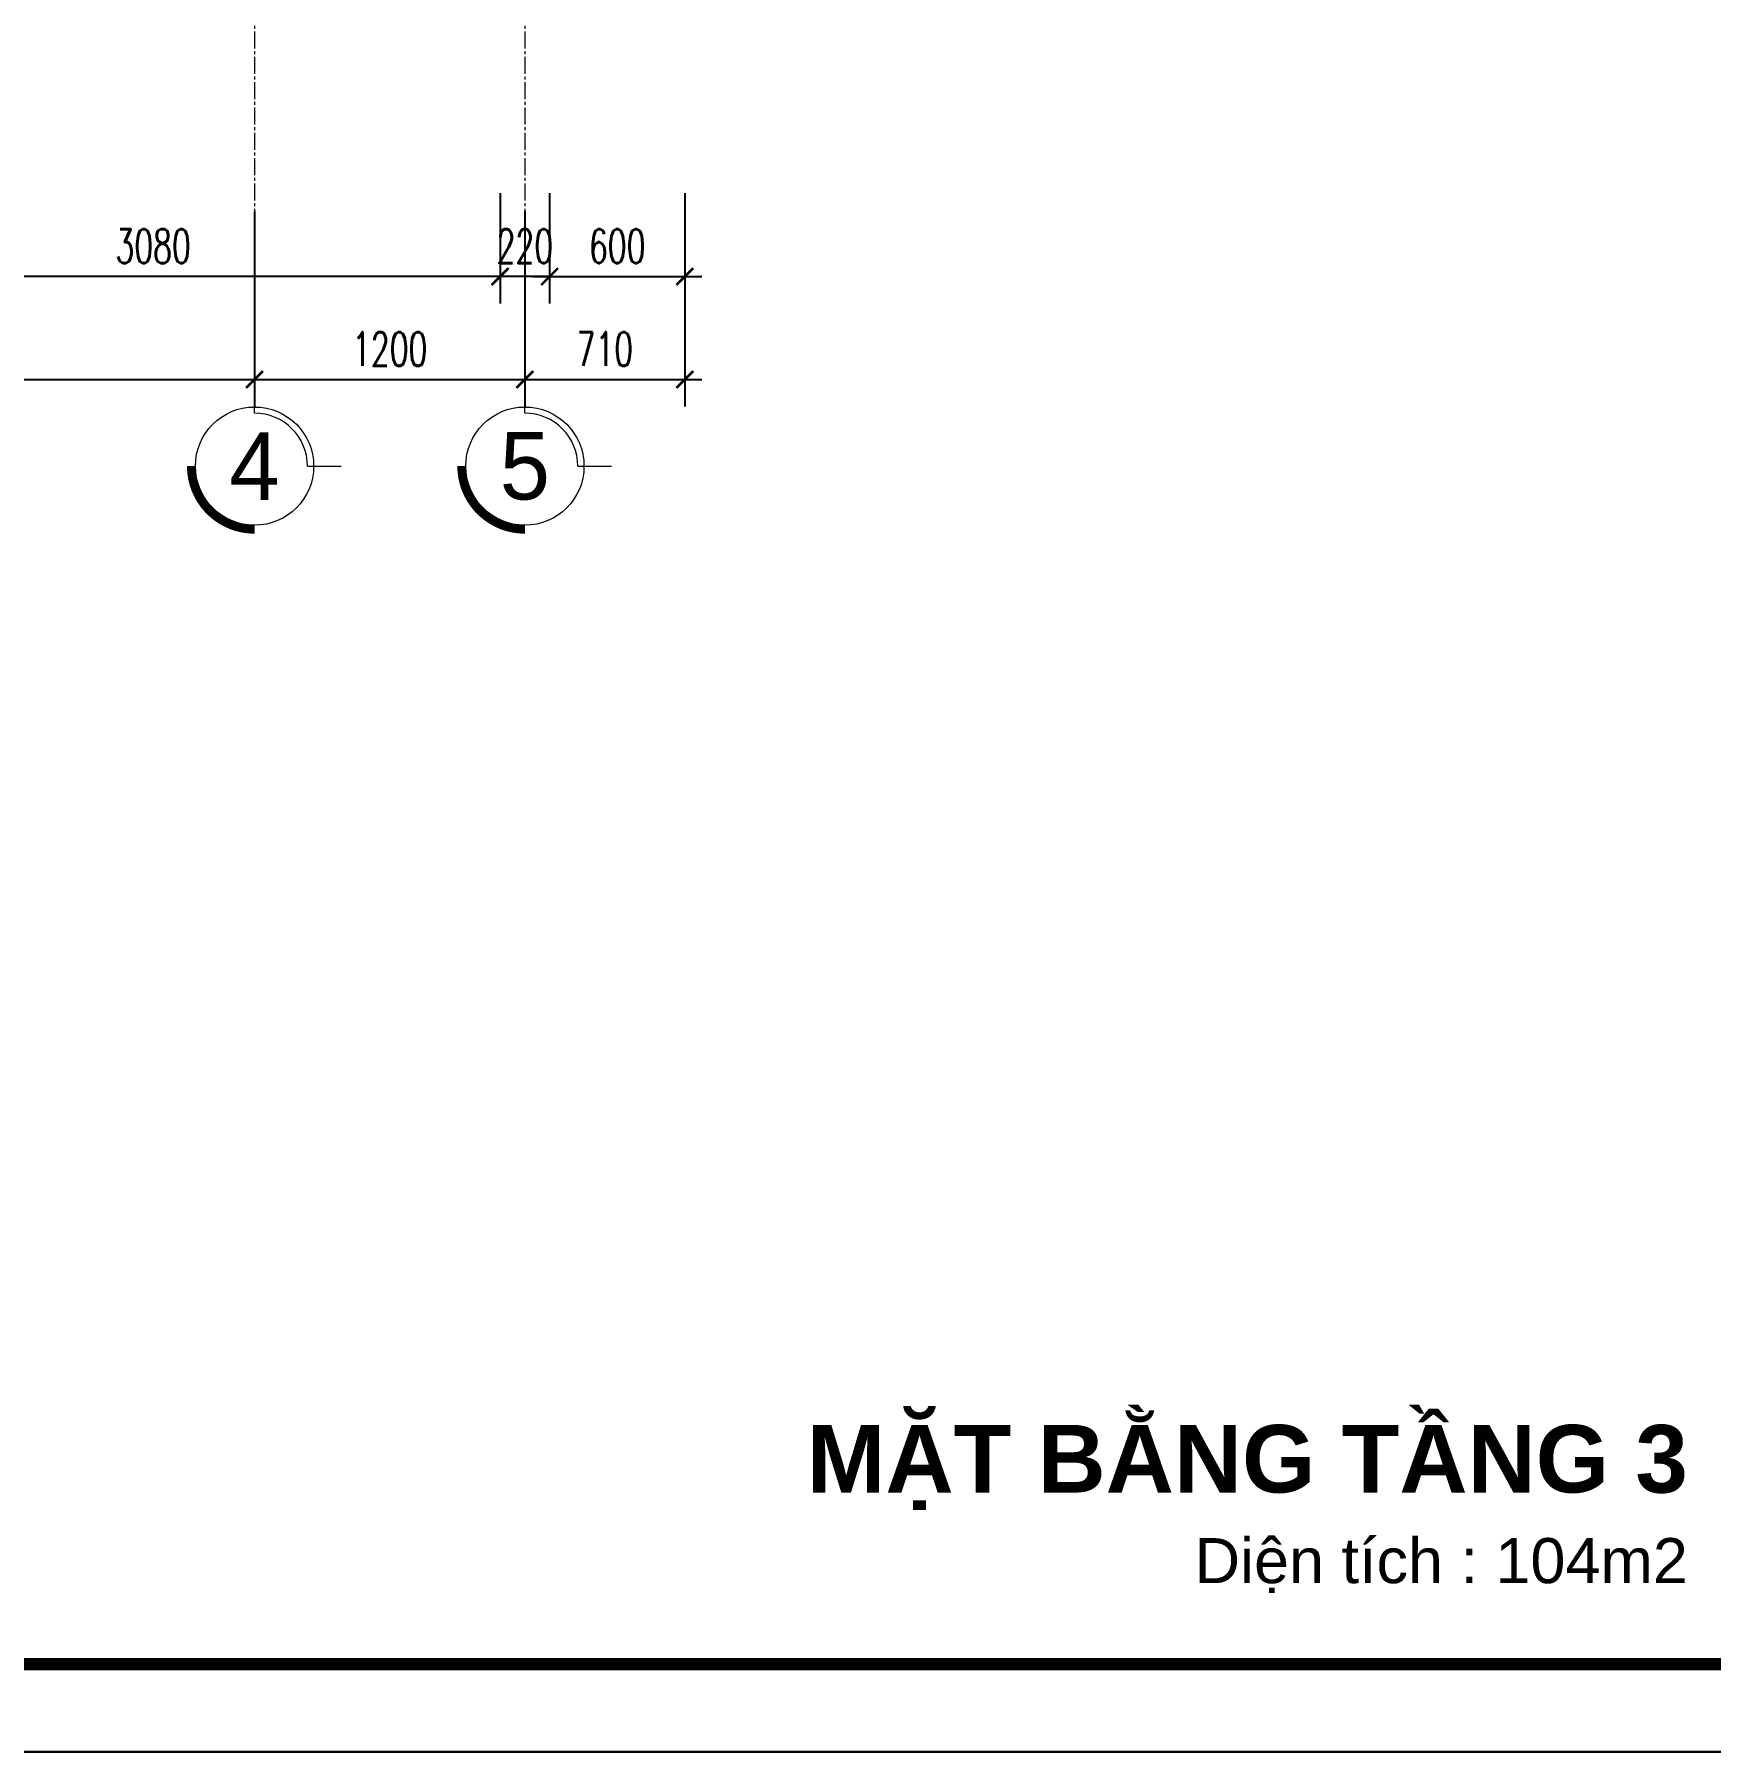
# Model space of a CAD drawing. Header units: millimetres. Extents: x -229618 to 2906, y -178063 to 96806.
# Drawn here: x -197630 to -190189, y -88822 to -81198 of the extents above; entities that cross this region are included whole.
import ezdxf
from ezdxf.enums import TextEntityAlignment as Align

# ---------------------------------------------------------------- set-up
doc = ezdxf.new("R2010")
doc.units = ezdxf.units.MM
doc.header["$LTSCALE"] = 200
doc.header["$MEASUREMENT"] = 0
doc.header["$PDMODE"] = 3
doc.header["$PDSIZE"] = 50
doc.linetypes.add('CENTER2', pattern=[1.125, 0.75, -0.125, 0.125, -0.125])
doc.layers.get('0').update_dxf_attribs({"color": 95, "linetype": 'CONTINUOUS'})
doc.layers.get('DEFPOINTS').update_dxf_attribs({"linetype": 'CONTINUOUS'})
for name, color, linetype in [('DIM', 251, 'CONTINUOUS'), ('KHUNGTEN', 7, 'CONTINUOUS'), ('MANH', 9, 'CONTINUOUS'), ('TEXT', 33, 'CONTINUOUS')]:
    doc.layers.add(name, color=color, linetype=linetype)
doc.layers.add('in', color=203, linetype='CONTINUOUS', lineweight=5, plot=False)
doc.layers.add('thay', color=7, linetype='CONTINUOUS', lineweight=18)
doc.layers.add('tim', color=18, linetype='CENTER2', lineweight=9)
doc.styles.add('Aria H B iso', font='Vharialb_0.ttf')
doc.styles.add('Aria H iso', font='Vharial_0.ttf')
doc.styles.add('Arial iso', font='vnarial_0.ttf')
doc.styles.add('dam', font='Vhavanb_0.ttf', dxfattribs={"width": 0.9, "height": 450})
doc.styles.add('Scale', font='vnsimli.shx', dxfattribs={"width": 0.65, "bigfont": 'bigfont.shx'})
doc.dimstyles.new('Scale', dxfattribs={"dimscale": 75, "dimtxt": 2, "dimasz": 1, "dimexe": 1.6, "dimexo": 0, "dimgap": 0.8, "dimtad": 1, "dimdec": 0, "dimzin": 0, "dimdsep": 46, "dimtxsty": 'Scale', "dimblk": 'ARCHTICK', "dimcen": 0.1, "dimdle": 1, "dimclrd": 256, "dimclre": 256, "dimclrt": 3, "dimadec": 0, "dimazin": 0, "dimtfac": 1, "dimtdec": 0, "dimtix": 1, "dimtmove": 2, "dimatfit": 3, "dimldrblk": 'ARCHTICK', "dimfxl": 0, "dimtolj": 1, "dimtzin": 0, "dimarcsym": 0})

# ---------------------------------------------------------------- blocks, each defined once
blk = doc.blocks.new('KhungA3')
at = {"layer": 'DEFPOINTS', "color": 8}
blk.add_lwpolyline([(-3.74, 3.81), (416.31, 3.81), (416.31, 300.81), (-3.74, 300.81)], close=True, dxfattribs=at)
at = {"layer": 'KHUNGTEN', "color": 4, "const_width": 0.724}
blk.add_lwpolyline([(7.54, 8.99), (411.13, 8.99), (411.13, 295.64), (7.54, 295.64)], close=True, dxfattribs=at)
blk = doc.blocks.new('_ArchTick')
at = {"color": 0, "linetype": 'ByBlock', "const_width": 0.15}
blk.add_lwpolyline([(-0.5, -0.5), (0.5, 0.5)], dxfattribs=at)
blk = doc.blocks.new('*D1770')
at = {"layer": 'DEFPOINTS', "color": 0, "linetype": 'Continuous'}
for p in [(-200853, -81984.3), (-196653, -81984.3), (-196653, -82730.2)]:
    blk.add_point(p, dxfattribs=at)
at = {"layer": 'DIM', "linetype": 'Continuous', "lineweight": -2}
for p, q in [((-200853, -81984.3), (-200853, -82850.2)), ((-196653, -81984.3), (-196653, -82850.2)), ((-200928, -82730.2), (-196578, -82730.2))]:
    blk.add_line(p, q, dxfattribs=at)
at = {"layer": 'DIM', "linetype": 'Continuous', "lineweight": -2, "xscale": 75, "yscale": 75, "zscale": 75, "rotation": 180}
blk.add_blockref('_ArchTick', (-200853, -82730.2), dxfattribs=at)
at = {"layer": 'DIM', "linetype": 'Continuous', "lineweight": -2, "xscale": 75, "yscale": 75, "zscale": 75}
blk.add_blockref('_ArchTick', (-196653, -82730.2), dxfattribs=at)
at = {"layer": 'DIM', "color": 3, "linetype": 'Continuous', "insert": (-198753, -82595.2), "char_height": 150, "attachment_point": 5, "style": 'Scale'}
blk.add_mtext('\\A1;4200', dxfattribs=at)
blk = doc.blocks.new('*D1771')
at = {"layer": 'DEFPOINTS', "color": 0, "linetype": 'Continuous'}
for p in [(-196653, -81984.3), (-195453, -81984.3), (-195453, -82730.2)]:
    blk.add_point(p, dxfattribs=at)
at = {"layer": 'DIM', "linetype": 'Continuous', "lineweight": -2}
for p, q in [((-196653, -81984.3), (-196653, -82850.2)), ((-195453, -81984.3), (-195453, -82850.2)), ((-196728, -82730.2), (-195378, -82730.2))]:
    blk.add_line(p, q, dxfattribs=at)
at = {"layer": 'DIM', "linetype": 'Continuous', "lineweight": -2, "xscale": 75, "yscale": 75, "zscale": 75, "rotation": 180}
blk.add_blockref('_ArchTick', (-196653, -82730.2), dxfattribs=at)
at = {"layer": 'DIM', "linetype": 'Continuous', "lineweight": -2, "xscale": 75, "yscale": 75, "zscale": 75}
blk.add_blockref('_ArchTick', (-195453, -82730.2), dxfattribs=at)
at = {"layer": 'DIM', "color": 3, "linetype": 'Continuous', "insert": (-196053, -82595.2), "char_height": 150, "attachment_point": 5, "style": 'Scale'}
blk.add_mtext('\\A1;1200', dxfattribs=at)
blk = doc.blocks.new('tr')
at = {"layer": 'thay', "ltscale": 600}
for p, q in [((0, -200), (0, 0)), ((313, -513), (513, -513))]:
    blk.add_line(p, q, dxfattribs=at)
at = {"layer": 'thay', "ltscale": 600, "const_width": 50}
blk.add_lwpolyline([(-375, -513, 0.414214), (0, -888, 0.414214)], format="xyb", dxfattribs=at)
at = {"layer": 'thay', "ltscale": 600}
blk.add_circle((0, -513), 350, dxfattribs=at)
blk.add_arc((0, -513), 313, 0, 90, dxfattribs=at)
at = {"layer": 'TEXT', "linetype": 'Continuous', "style": 'Aria H iso'}
blk.add_attdef('A', text='', height=350, dxfattribs=at).set_placement((0, -671), align=Align.CENTER)
blk = doc.blocks.new('*D1909')
at = {"layer": 'DEFPOINTS', "color": 0, "linetype": 'Continuous'}
for p in [(-195563, -81903.3), (-195343, -81903.3), (-195563, -82273.4)]:
    blk.add_point(p, dxfattribs=at)
at = {"layer": 'DIM', "linetype": 'Continuous', "lineweight": -2}
for p, q in [((-195563, -81903.3), (-195563, -82393.4)), ((-195343, -81903.3), (-195343, -82393.4)), ((-195563, -82273.4), (-195638, -82273.4)), ((-195343, -82273.4), (-195563, -82273.4)), ((-195343, -82273.4), (-195268, -82273.4))]:
    blk.add_line(p, q, dxfattribs=at)
at = {"layer": 'DIM', "linetype": 'Continuous', "lineweight": -2, "xscale": 75, "yscale": 75, "zscale": 75}
blk.add_blockref('_ArchTick', (-195563, -82273.4), dxfattribs=at)
at = {"layer": 'DIM', "linetype": 'Continuous', "lineweight": -2, "xscale": 75, "yscale": 75, "zscale": 75, "rotation": 180}
blk.add_blockref('_ArchTick', (-195343, -82273.4), dxfattribs=at)
at = {"layer": 'DIM', "color": 3, "linetype": 'Continuous', "insert": (-195453, -82138.4), "char_height": 150, "attachment_point": 5, "style": 'Scale'}
blk.add_mtext('\\A1;220', dxfattribs=at)
blk = doc.blocks.new('*D1910')
at = {"layer": 'DEFPOINTS', "color": 0, "linetype": 'Continuous'}
for p in [(-198643, -81903.3), (-195563, -81903.3), (-198643, -82273.4)]:
    blk.add_point(p, dxfattribs=at)
at = {"layer": 'DIM', "linetype": 'Continuous', "lineweight": -2}
for p, q in [((-198643, -81903.3), (-198643, -82393.4)), ((-195563, -81903.3), (-195563, -82393.4)), ((-195488, -82273.4), (-198718, -82273.4))]:
    blk.add_line(p, q, dxfattribs=at)
at = {"layer": 'DIM', "linetype": 'Continuous', "lineweight": -2, "xscale": 75, "yscale": 75, "zscale": 75, "rotation": 180}
blk.add_blockref('_ArchTick', (-198643, -82273.4), dxfattribs=at)
at = {"layer": 'DIM', "linetype": 'Continuous', "lineweight": -2, "xscale": 75, "yscale": 75, "zscale": 75}
blk.add_blockref('_ArchTick', (-195563, -82273.4), dxfattribs=at)
at = {"layer": 'DIM', "color": 3, "linetype": 'Continuous', "insert": (-197103, -82138.4), "char_height": 150, "attachment_point": 5, "style": 'Scale'}
blk.add_mtext('\\A1;3080', dxfattribs=at)
blk = doc.blocks.new('*D1935')
at = {"layer": 'DEFPOINTS', "color": 0, "linetype": 'Continuous'}
for p in [(-195343, -81903.3), (-194743, -81903.3), (-194743, -82273.4)]:
    blk.add_point(p, dxfattribs=at)
at = {"layer": 'DIM', "linetype": 'Continuous', "lineweight": -2}
for p, q in [((-195343, -81903.3), (-195343, -82393.4)), ((-194743, -81903.3), (-194743, -82393.4)), ((-195418, -82273.4), (-194668, -82273.4))]:
    blk.add_line(p, q, dxfattribs=at)
at = {"layer": 'DIM', "linetype": 'Continuous', "lineweight": -2, "xscale": 75, "yscale": 75, "zscale": 75, "rotation": 180}
blk.add_blockref('_ArchTick', (-195343, -82273.4), dxfattribs=at)
at = {"layer": 'DIM', "linetype": 'Continuous', "lineweight": -2, "xscale": 75, "yscale": 75, "zscale": 75}
blk.add_blockref('_ArchTick', (-194743, -82273.4), dxfattribs=at)
at = {"layer": 'DIM', "color": 3, "linetype": 'Continuous', "insert": (-195043, -82138.4), "char_height": 150, "attachment_point": 5, "style": 'Scale'}
blk.add_mtext('\\A1;600', dxfattribs=at)
blk = doc.blocks.new('*D2085')
at = {"layer": 'DEFPOINTS', "color": 0, "linetype": 'Continuous'}
for p in [(-195453, -81984.3), (-194743, -81984.3), (-194743, -82730.2)]:
    blk.add_point(p, dxfattribs=at)
at = {"layer": 'DIM', "linetype": 'Continuous', "lineweight": -2}
for p, q in [((-195453, -81984.3), (-195453, -82850.2)), ((-194743, -81984.3), (-194743, -82850.2)), ((-195528, -82730.2), (-194668, -82730.2))]:
    blk.add_line(p, q, dxfattribs=at)
at = {"layer": 'DIM', "linetype": 'Continuous', "lineweight": -2, "xscale": 75, "yscale": 75, "zscale": 75, "rotation": 180}
blk.add_blockref('_ArchTick', (-195453, -82730.2), dxfattribs=at)
at = {"layer": 'DIM', "linetype": 'Continuous', "lineweight": -2, "xscale": 75, "yscale": 75, "zscale": 75}
blk.add_blockref('_ArchTick', (-194743, -82730.2), dxfattribs=at)
at = {"layer": 'DIM', "color": 3, "linetype": 'Continuous', "insert": (-195098, -82595.2), "char_height": 150, "attachment_point": 5, "style": 'Scale'}
blk.add_mtext('\\A1;710', dxfattribs=at)

msp = doc.modelspace()

# ---------------------------------------------------------------- linework, layer by layer
at = {"layer": 'in', "linetype": 'Continuous'}
msp.add_lwpolyline([(-217616.4, -88821.6), (-186113.1, -88821.6), (-186113.1, -66546.6), (-217616.4, -66546.6)], close=True, dxfattribs=at)
at = {"layer": 'tim', "ltscale": 0.5}
for p, q in [((-196653, -69148.2), (-196653, -82730.2)), ((-195453, -69148.2), (-195453, -82730.2))]:
    msp.add_line(p, q, dxfattribs=at)

# ---------------------------------------------------------------- block references
at = {"layer": 'KHUNGTEN', "xscale": 75, "yscale": 75, "zscale": 75.00000000000009}
for p in [(-217336, -89107.6), (-217336, -111382.6)]:
    msp.add_blockref('KhungA3', p, dxfattribs=at)
at = {"layer": 'MANH', "xscale": 0.75, "yscale": 0.75, "zscale": 0.75}
for p in [(-196653, -82730.2), (-195453, -82730.2)]:
    msp.add_blockref('tr', p, dxfattribs=at)

# ---------------------------------------------------------------- texts
at = {"layer": 'TEXT', "linetype": 'Continuous', "style": 'dam'}
for s, p in [('4', (-196653, -83115.1)), ('5', (-195453, -83115.1))]:
    msp.add_text(s, height=300, dxfattribs=at).set_placement(p, align=Align.MIDDLE)
at = {"layer": 'TEXT'}
for s, height, style, p in [('mÆt b»ng tÇng 3', 300, 'Aria H B iso', (-190290.4, -87671.4)), ('DiÖn tÝch : 104m2', 200, 'Arial iso', (-190290.4, -88073.6))]:
    msp.add_text(s, height=height, dxfattribs=dict(at, style=style)).set_placement(p, align=Align.RIGHT)

# ---------------------------------------------------------------- dimensions: what is measured, and where the dimension line sits
at = {"layer": 'DIM', "linetype": 'Continuous'}
for base, p1, p2, picture, middle in [((-198643, -82273.4), (-195563, -81903.3), (-198643, -81903.3), '*D1910', (-197103, -82138.4)), ((-195563, -82273.4), (-195343, -81903.3), (-195563, -81903.3), '*D1909', (-195453, -82138.4)), ((-194743, -82273.4), (-195343, -81903.3), (-194743, -81903.3), '*D1935', (-195043, -82138.4)), ((-194743, -82730.2), (-195453, -81984.3), (-194743, -81984.3), '*D2085', (-195098, -82595.2))]:
    dim = msp.add_linear_dim(base=base, p1=p1, p2=p2, dimstyle='Scale', override={"dimfxl": 70}, dxfattribs=at)
    dim.commit()
    dim.dimension.update_dxf_attribs({"geometry": picture, "text_midpoint": middle})
for base, p1, p2, picture, middle in [((-196653, -82730.2), (-200853, -81984.3), (-196653, -81984.3), '*D1770', (-198753, -82595.2)), ((-195453, -82730.2), (-196653, -81984.3), (-195453, -81984.3), '*D1771', (-196053, -82595.2))]:
    dim = msp.add_linear_dim(base=base, p1=p1, p2=p2, dimstyle='Scale', dxfattribs=at)
    dim.commit()
    dim.dimension.update_dxf_attribs({"geometry": picture, "text_midpoint": middle})

doc.saveas('drawing.dxf')
